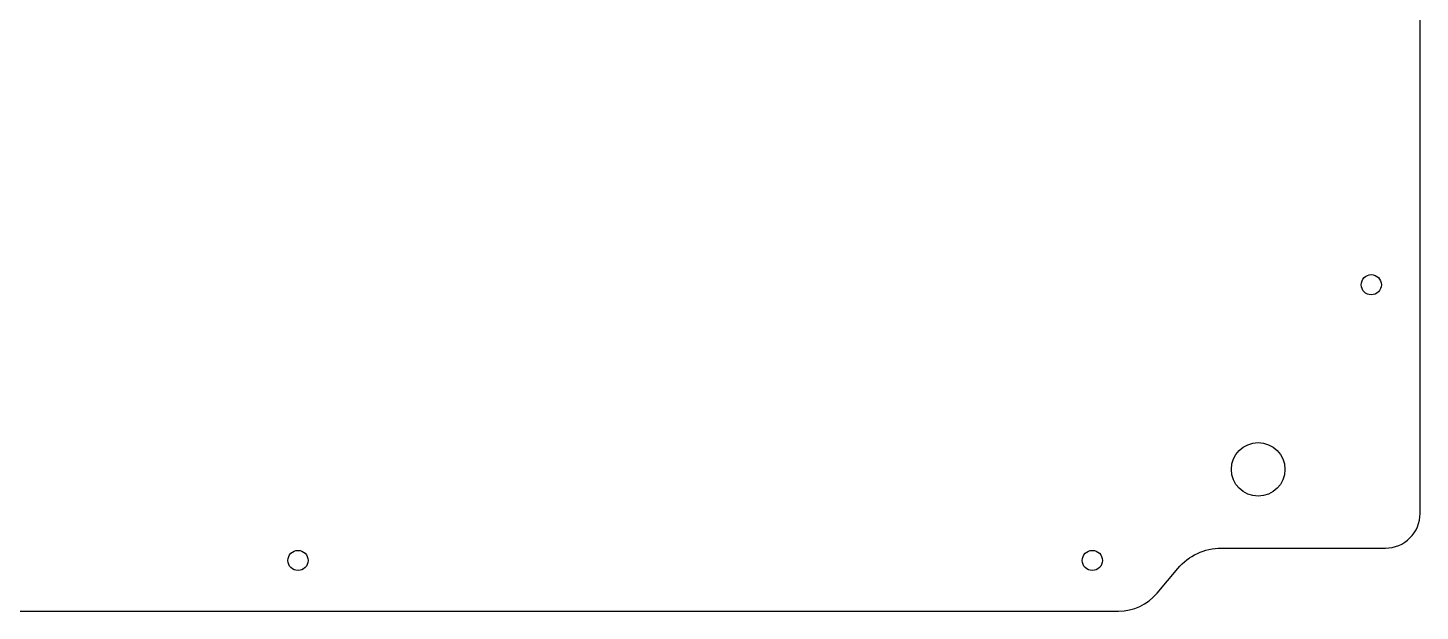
# Model space of a CAD drawing. Extents: x -178 to 178, y -194 to 194.
# Drawn here: x -42.9 to 178, y -193.5 to -100.9 of the extents above; entities that cross this region are included whole.
import ezdxf

# ---------------------------------------------------------------- set-up
doc = ezdxf.new("R2010")
doc.units = 0
doc.layers.get('0').update_dxf_attribs({"linetype": 'CONTINUOUS'})

msp = doc.modelspace()

# ---------------------------------------------------------------- linework, layer by layer
msp.add_lwpolyline([(137.04, 186.71, -0.221695), (130.15, 183.5), (-130.15, 183.5, -0.221695), (-137.04, 186.71), (-140.34, 190.64, 0.221695), (-146.46, 193.5), (-172.5, 193.5, 0.414214), (-178, 188), (-178, -178, 0.414214), (-172.5, -183.5), (-146.46, -183.5, -0.221695), (-139.57, -186.71), (-136.27, -190.64, 0.221695), (-130.15, -193.5), (130.15, -193.5, 0.221695), (136.27, -190.64), (139.57, -186.71, -0.221695), (146.46, -183.5), (172.5, -183.5, 0.414214), (178, -178), (178, 188, 0.414214), (172.5, 193.5), (146.46, 193.5, 0.221695), (140.34, 190.64)], format="xyb", close=True)
for centre, radius in [((170.25, -141.7), 1.6), ((152.3, -171), 4.25), ((0, -185.45), 1.6), ((126, -185.45), 1.6)]:
    msp.add_circle(centre, radius)

doc.saveas('drawing.dxf')
